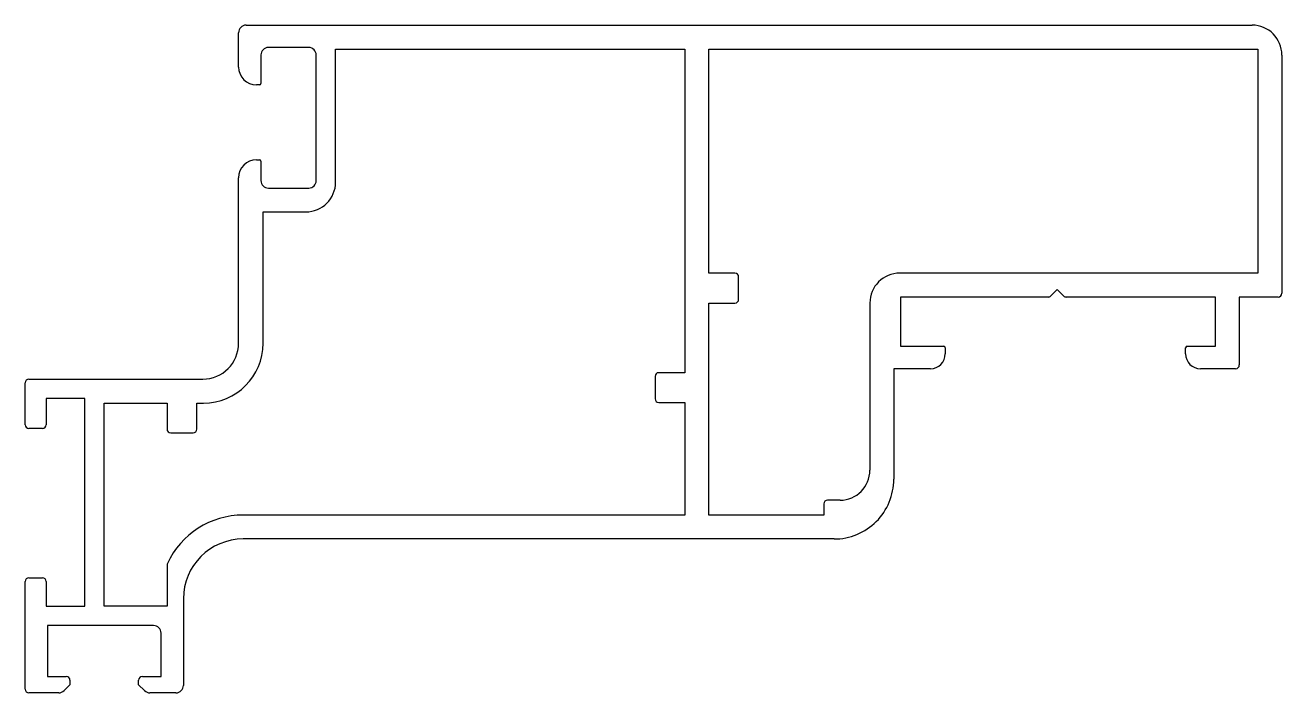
# Model space of a CAD drawing. Extents: x 578 to 662.2, y 364.1 to 408.8.
import ezdxf

# ---------------------------------------------------------------- set-up
doc = ezdxf.new("R2010")
doc.units = 0
doc.layers.get('0').update_dxf_attribs({"linetype": 'CONTINUOUS'})

msp = doc.modelspace()

# ---------------------------------------------------------------- linework, layer by layer
for p, q in [((592.795, 408.822), (660.189, 408.822)), ((592.295, 406.02), (592.293, 408.311)), ((593.792, 406.826), (593.792, 404.92)), ((596.995, 407.326), (594.292, 407.326)), ((597.495, 398.422), (597.495, 406.826)), ((598.795, 407.222), (622.195, 407.222)), ((598.795, 398.322), (598.795, 407.222)), ((622.195, 407.222), (622.195, 385.559)), ((623.795, 407.222), (660.589, 407.222)), ((623.795, 392.222), (623.795, 407.222)), ((660.589, 407.222), (660.589, 392.222)), ((662.189, 406.822), (662.189, 390.875)), ((593.692, 404.82), (593.495, 404.82)), ((593.492, 399.815), (593.692, 399.815)), ((593.792, 399.715), (593.792, 398.422)), ((592.292, 387.527), (592.293, 398.611)), ((594.292, 397.922), (596.995, 397.922)), ((593.935, 387.527), (593.935, 396.322)), ((593.935, 396.322), (596.795, 396.322)), ((625.545, 392.222), (623.795, 392.222)), ((625.795, 390.472), (625.795, 391.972)), ((660.589, 392.222), (636.589, 392.222)), ((647.135, 391.125), (646.708, 390.698)), ((647.562, 390.698), (647.135, 391.125)), ((623.795, 376.027), (623.795, 390.222)), ((623.795, 390.222), (625.545, 390.222)), ((634.589, 390.222), (634.589, 379.027)), ((636.639, 390.625), (636.639, 387.325)), ((646.532, 390.625), (636.639, 390.625)), ((657.739, 390.625), (647.739, 390.625)), ((657.739, 387.325), (657.739, 390.625)), ((659.339, 390.625), (659.339, 386.075)), ((661.939, 390.625), (659.339, 390.625)), ((636.639, 387.325), (639.539, 387.325)), ((655.839, 387.325), (657.739, 387.325)), ((639.639, 387.225), (639.639, 386.825)), ((655.739, 386.825), (655.739, 387.225)), ((636.189, 385.825), (636.189, 378.427)), ((638.639, 385.825), (636.189, 385.825)), ((659.089, 385.825), (656.739, 385.825)), ((577.993, 382.079), (577.993, 384.877)), ((578.243, 385.127), (589.892, 385.127)), ((620.195, 385.309), (620.195, 383.809)), ((622.195, 385.559), (620.445, 385.559)), ((581.998, 383.827), (579.398, 383.827)), ((579.398, 383.827), (579.398, 382.079)), ((581.998, 369.93), (581.998, 383.827)), ((583.298, 369.93), (583.298, 383.527)), ((583.298, 383.527), (587.498, 383.527)), ((587.498, 383.527), (587.498, 381.777)), ((589.498, 381.777), (589.498, 383.527)), ((589.498, 383.527), (589.935, 383.527)), ((620.445, 383.559), (622.195, 383.559)), ((622.195, 383.559), (622.195, 376.027)), ((579.148, 381.829), (578.243, 381.829)), ((587.748, 381.527), (589.248, 381.527)), ((631.502, 376.777), (631.502, 376.027)), ((632.589, 377.027), (631.752, 377.027)), ((622.195, 376.027), (592.597, 376.027)), ((631.502, 376.027), (623.795, 376.027)), ((632.189, 374.427), (592.597, 374.427)), ((587.498, 372.687), (587.498, 369.93)), ((577.993, 364.379), (577.993, 371.575)), ((578.243, 371.825), (579.148, 371.825)), ((579.398, 371.575), (579.398, 369.93)), ((579.398, 369.93), (581.998, 369.93)), ((587.498, 369.93), (583.298, 369.93)), ((588.597, 370.427), (588.597, 364.629)), ((579.498, 368.63), (579.498, 365.229)), ((586.597, 368.63), (579.498, 368.63)), ((587.097, 365.229), (587.097, 368.13)), ((579.498, 365.229), (580.748, 365.229)), ((580.998, 364.673), (580.6, 364.275)), ((580.998, 364.979), (580.998, 364.673)), ((585.598, 364.673), (585.598, 364.979)), ((585.996, 364.275), (585.598, 364.673)), ((585.848, 365.229), (587.097, 365.229)), ((580.246, 364.129), (578.243, 364.129)), ((588.097, 364.129), (586.349, 364.129))]:
    msp.add_line(p, q)
for centre, radius, start, end in [((592.804, 408.312), 0.511, 90.97912, 180.05458), ((660.189, 406.822), 2, 0, 90), ((594.292, 406.826), 0.5, 90, 180), ((596.995, 406.826), 0.5, 360, 90), ((593.495, 406.02), 1.2, 180, 270), ((593.692, 404.92), 0.1, 270, 360), ((593.498, 398.61), 1.205, 90.29336, 179.97593), ((593.692, 399.715), 0.1, 0, 90), ((594.292, 398.422), 0.5, 180, 270), ((596.795, 398.322), 2, 270, 360), ((596.995, 398.422), 0.5, 270, 360), ((625.545, 391.972), 0.25, 0, 90), ((636.589, 390.222), 2, 90, 180), ((646.532, 390.875), 0.25, 270, 315), ((647.739, 390.875), 0.25, 225, 270), ((661.939, 390.875), 0.25, 270, 0), ((625.545, 390.472), 0.25, 270, 0), ((589.892, 387.527), 2.4, 270, 360), ((589.935, 387.527), 4, 270, 0), ((639.539, 387.225), 0.0998, 359.88479, 90), ((655.839, 387.225), 0.1, 90, 180), ((638.639, 386.825), 1, 270, 360), ((656.739, 386.825), 1, 180, 270), ((659.089, 386.075), 0.25, 270, 0), ((578.243, 384.877), 0.25, 90, 180), ((620.445, 385.309), 0.25, 90, 180), ((620.445, 383.809), 0.25, 180, 270), ((578.243, 382.079), 0.25, 180, 270), ((579.148, 382.079), 0.25, 270, 0), ((587.748, 381.777), 0.25, 180, 270), ((589.248, 381.777), 0.25, 270, 0), ((632.589, 379.027), 2, 270, 360), ((632.189, 378.427), 4, 269.99844, 0.00156), ((631.752, 376.777), 0.25, 90, 180), ((592.597, 370.427), 5.6, 90, 155.0148), ((592.597, 370.427), 4, 90, 180), ((587.748, 372.687), 0.25, 155.0148, 180), ((578.243, 371.575), 0.25, 90, 180), ((579.148, 371.575), 0.25, 0, 90), ((586.597, 368.13), 0.5, 0, 90), ((580.748, 364.979), 0.25, 0, 90), ((585.848, 364.979), 0.25, 90, 180), ((588.097, 364.629), 0.5, 270, 0), ((578.243, 364.379), 0.25, 180, 270), ((580.246, 364.629), 0.5, 270, 315), ((586.349, 364.629), 0.5, 225, 270)]:
    msp.add_arc(centre, radius, start, end)

doc.saveas('drawing.dxf')
